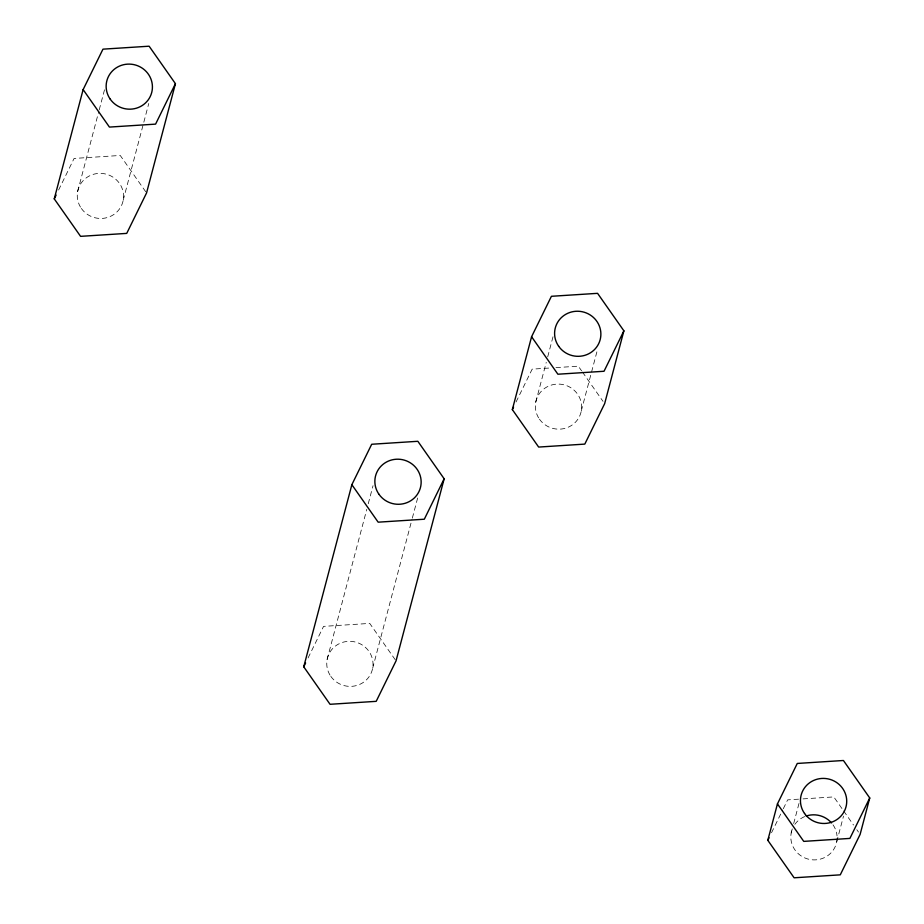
<?xml version="1.0" encoding="UTF-8"?>
<svg xmlns="http://www.w3.org/2000/svg" width="924" height="924" viewBox="0 0 924 924"><rect width="100%" height="100%" fill="white"/><g stroke="black" fill="none" stroke-linecap="round" stroke-linejoin="round"><path stroke-width="0.69" stroke-dasharray="4.62 3.46" d="M77.639 191.511L98.833 111.296M99.203 109.91L104.678 89.166M123.181 200.3L148.764 103.488M327.119 659.459L366.782 509.32M368.249 503.753L373.03 485.689M372.661 668.248L411.965 519.496M412.335 518.11L417.844 497.251M535.712 402.229L546.246 362.37M547.701 356.872L553.141 336.255M581.265 411.018L597.597 349.168M791.187 832.963L792.261 828.92M793.681 823.527L799.387 801.94M836.74 841.752L843.508 816.123M58.605 190.021L74.105 158.431L120.247 155.463L145.738 191.776M308.073 657.957L323.573 626.368L369.727 623.411L395.218 659.724M516.054 401.998L532.178 369.138L550.357 367.971M771.528 832.732L782.697 809.99M783.309 808.719L787.652 799.872L801.639 798.983M555.948 367.613L578.332 366.181L581.612 370.871M803.037 798.89L833.806 796.915L842.85 809.805M582.443 372.037L602.991 401.328M843.67 810.972L853.533 825.028M856.825 829.717L858.477 832.062M837.109 838.241A23.192 22.499 14.8 0 1 809.794 859.47A23.192 22.499 14.8 0 1 792.122 829.556M794.859 824.347A23.192 22.499 14.8 0 1 805.07 816.423M833.021 824.832A23.192 22.499 14.8 0 1 837.04 835.885M81.358 208.443A23.192 22.499 14.8 0 0 121.333 205.879A23.192 22.499 14.8 0 0 98.545 173.412A23.192 22.499 14.8 0 0 81.358 208.443M330.838 676.38A23.192 22.499 14.8 0 0 370.801 673.815A23.192 22.499 14.8 0 0 348.025 641.36A23.192 22.499 14.8 0 0 330.838 676.38M539.443 419.149A23.192 22.499 14.8 0 0 579.406 416.597A23.192 22.499 14.8 0 0 556.618 384.13A23.192 22.499 14.8 0 0 539.443 419.149"/><path stroke-width="1.39" d="M54.262 198.868L83.125 89.593L102.968 49.157L149.122 46.2L175.433 83.68L146.558 192.954L126.727 233.391L80.573 236.348L54.262 198.868L56.121 195.08M303.742 666.805L351.859 484.696L371.691 444.259L417.844 441.291L444.155 478.782L396.038 660.891L376.195 701.339L330.053 704.296L303.742 666.805L305.601 663.016M512.335 409.586L531.577 336.74L551.42 296.292L597.574 293.335L623.885 330.827L604.643 403.673L584.8 444.109L538.646 447.066L512.335 409.586L513.571 407.057M767.809 840.32L777.442 803.892L797.273 763.455L843.427 760.498L869.738 797.978L860.117 834.407L840.274 874.843L794.12 877.8L767.809 840.32L769.057 837.791M175.433 83.68L155.59 124.128L109.436 127.085L83.125 89.593M444.155 478.782L424.312 519.219L378.159 522.176L351.859 484.696M623.885 330.827L604.042 371.263L557.888 374.22L531.577 336.74M869.738 797.978L849.895 838.414L803.753 841.383L777.442 803.892M806.19 816.019A23.192 22.499 14.8 0 1 831.542 822.938M110.233 99.168A23.192 22.499 14.8 0 0 150.196 96.604A23.192 22.499 14.8 0 0 127.42 64.149A23.192 22.499 14.8 0 0 110.233 99.168M378.956 494.271A23.192 22.499 14.8 0 0 418.918 491.707A23.192 22.499 14.8 0 0 396.142 459.24A23.192 22.499 14.8 0 0 378.956 494.271M558.685 346.304A23.192 22.499 14.8 0 0 598.648 343.751A23.192 22.499 14.8 0 0 575.871 311.284A23.192 22.499 14.8 0 0 558.685 346.304M804.538 813.466A23.192 22.499 14.8 0 0 844.501 810.902A23.192 22.499 14.8 0 0 821.725 778.447A23.192 22.499 14.8 0 0 804.538 813.466"/></g></svg>
